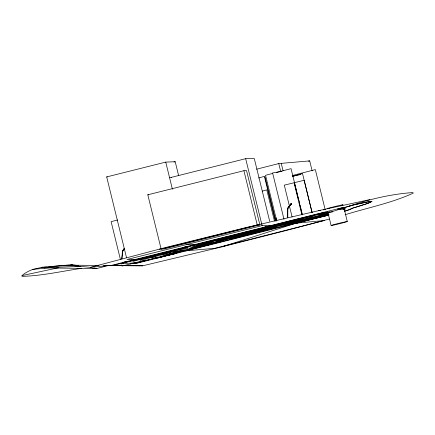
<?xml version="1.0" encoding="UTF-8"?>
<svg xmlns="http://www.w3.org/2000/svg" width="435" height="435" viewBox="0 0 435 435"><rect width="100%" height="100%" fill="white"/><g stroke="black" fill="none" stroke-linecap="round" stroke-linejoin="round"><path stroke-width="0.65" d="M287.785 216.82C288.008 217.505 287.056 217.837 287.317 216.945M287.317 216.744L287.339 212.16M287.339 212.024L287.339 211.312M287.339 211.225L287.345 210.616A6.487 4.415 74.4 0 1 288.171 207.359L288.519 206.87M287.415 216.853L287.443 211.513M287.443 211.334L287.443 210.67A6.427 4.377 74.4 0 1 288.215 207.511M287.785 216.614L287.807 211.187M287.807 211.095L287.807 210.486A6.487 4.415 74.4 0 1 288.639 207.229L291.445 203.395L290.982 203.526L288.579 207.006M287.415 217.543L287.415 217.06M318.589 213.46L318.583 214.031L323.335 212.84L323.346 212.264M318.741 213.367L318.73 214.025L323.482 212.835L323.493 212.177M323.39 209.975L323.39 209.784A2.479 0.359 75.9 0 1 323.499 209.452L325.179 209.452M124.535 248.358L123.921 248.923A6.487 6.465 -79.8 0 0 122.371 252.425L122.393 252.789M122.278 253.333L122.213 253.975M122.3 253.616L121.746 258.83M122.311 253.529L122.3 253.148M121.876 258.928L122.567 252.479A6.427 6.405 -79.8 0 1 123.997 249.092M122.414 252.556L122.431 252.436A6.487 6.465 -79.8 0 1 123.953 248.945L124.019 248.885M294.12 183.097L294.321 182.352L302.292 214.819M302.89 218.81L303.092 218.065M325.429 213.917L271.016 226.945M288.992 206.94L291.493 203.591M288.226 207.522L288.557 207.033M291.439 203.863L288.932 206.859M291.406 203.749L289.052 206.859L289.541 206.19M288.541 206.842L288.845 206.429M288.883 206.587L291.178 203.814M289.221 206.875L289.775 206.125M124.013 249.108L124.573 248.516M81.726 268.33C61.9 271.19 42.13 275.839 22.065 276.366L21.75 275.839C24.795 272.854 28.84 271.027 32.794 269.39L42.554 267.199L72.21 264.665L78.18 265.611M123.687 262.147L122.86 262.963L123.6 262.947L124.992 261.555M125.492 261.778L124.546 262.707L123.806 262.724M184.783 246.824L183.956 247.64L184.696 247.624L185.848 246.466M186.588 246.455L185.636 247.39L184.902 247.401M265.834 226.809L264.888 227.744L263.202 227.994L264.029 227.184M263.942 227.983L265.1 226.825M342.818 207.631L337.506 209.126L344.966 208.947M42.554 267.199L44.479 267.884C62.314 264.339 80.932 265.328 99.071 265.524M231.947 238.369L234.334 236.879M344.933 208.996L343.878 209.349M227.298 238.527L230.327 236.934M347.212 210.507L347.369 210.458A16.03 0.511 -13.9 0 0 348.196 210.176A29.395 0.941 -13.9 0 0 348.489 210.072L348.701 209.991A56.664 1.816 -13.9 0 0 349.18 209.8L352.519 208.164L366.471 203.819A117.135 3.882 -13.8 0 0 369.864 202.547L371.941 201.378L367.64 201.862L353.785 204.825L339.115 209.039L345.287 208.795L343.791 209.311M350.844 209.034L353.171 208.001M350.789 209.061L344.531 211.203M221.932 238.712L226.766 236.689M304.375 221.197L309.655 219.142M237.918 237.418L244.774 234.922M103.786 265.573L142.751 265.79L221.872 246.868L294.055 223.813L328.691 215.048M158.568 257.792L258.064 230.719L304.136 220.594L310.856 218.446L328.664 214.471M323.14 214.526L325.445 213.786M108.435 265.616L112.192 265.638L325.021 212.258L330.556 212.155L340.192 209.077M345.167 214.716C367.852 207.702 391.614 203.031 413.25 193.135L412.929 192.553C390.886 194.124 368.983 199.263 348.13 206.538L348.816 206.348A62.694 2.006 -13.9 0 1 353.807 204.939A57.502 1.843 -13.9 0 0 356.542 204.341L365.128 202.449A26.127 0.837 -13.9 0 1 365.824 202.302L371.958 201.448L368.113 203.248L358.402 206.451M206.685 245.329L219.191 241.36M347.108 210.54L344.449 211.209M357.869 206.609L356.205 207.109M169.052 254.252L181.085 250.631M355.623 207.283L353.802 207.816M292.467 176.431L302.515 173.554L312.074 212.465M152.391 256.628L169.008 251.876M297.507 221.584L313.211 217.081M258.608 177.997L264.393 176.365L275.35 220.98M257.52 232.328L276.796 226.88M156.502 257.547L155.969 257.672L156.469 257.558M204.776 244.41L204.265 244.535L204.727 244.426M287.829 221.812L231.697 236.319L250.924 231.741M194.119 248.2L194.662 248.075L194.195 248.2M254.024 231.904L254.567 231.773L254.1 231.904M323.83 213.623L320.72 214.325A17.851 0.593 -13.8 0 1 320.503 214.346A38.264 1.267 -13.8 0 1 319.888 214.352L319.671 214.325M262.218 191.155L266.791 189.883L274.447 221.051M213.628 240.642L214.074 240.533L213.525 240.675M287.763 221.812L287.296 221.942L290.014 221.208M261.19 229.604L275.562 225.596M276.312 226.863L276.758 226.755L276.209 226.896M343.123 209.496L343.465 209.404M311.634 219.104L311.911 219.033M68.088 265.209L90.48 267.335L166.273 247.336L244.503 227.951L319.845 210.371L369.81 199.616M136.666 263.072L245.052 233.579L209.697 241.349M258.162 230.012L257.292 230.218M278.416 225.183L270.864 227.239L310.856 218.446M329.328 219.05L286.785 230.354L221.872 246.868M132.844 261.402L153.066 255.981M327.691 213.275L319.937 215.243L326.114 213.074A184.435 6.117 -13.8 0 1 329.279 212.062L332.53 211.921M253.377 232.518L271.048 227.809M192.368 246.699L213.645 241.072M155.458 258.553L179.59 252.159M272.723 173.429L265.519 175.31L276.747 221.023M276.649 172.407L291.053 168.649L298.432 198.686M277.873 225.596L303.402 218.93M189.649 248.129L211.655 242.431M292.456 175.484L315.337 169.606L325.157 209.594M236.95 234.824L261.049 228.636M302.755 220.23L326.283 214.183M256.53 169.21L278.764 163.582L309.693 160.89L312.134 170.83M134.225 263.42L156.1 257.884M308.475 161.195L309.693 160.89M117.684 219.985L111.121 221.632L120.43 259.532M243.915 170.694L257.248 224.987L161.146 249.086L147.813 194.793L243.915 170.694L246.542 170.602L259.88 224.89L163.995 248.983L159.183 249.157M289.949 221.225L292.407 220.605M198.017 244.818L222.704 238.587M140.037 260.369L165.256 253.991M122.034 266.062L146.301 259.945M126.498 257.558L106.689 176.92L165.746 162.108L175.213 161.722L178.54 175.267M173.962 162.032L175.213 161.722M269.684 221.246L254.279 158.509L245.672 158.683L169.737 177.757M270.711 225.428L262.109 225.596L126.971 259.494L131.626 259.401M110.436 265.627L342.834 207.582M263.202 227.994L264.888 227.744M169.123 251.995L188.284 247.205M329.001 215.026L137.585 263.055L121.979 263.349L316.685 214.52L328.898 214.265M294.631 220.05L295.517 219.827M162.489 254.426L187.806 248.135M121.267 264.121L121.12 264.159M130.843 263.942L130.696 263.974M293.065 220.871L312.917 216.005M220.197 240.794L246.085 234.449M70.285 265.132L72.21 264.665M216.712 240.647L240.908 234.818M212.498 240.522L236.2 234.878M250.696 231.795L271.266 226.885M296.181 222.736L317.849 217.603M311.928 219.028L311.531 219.131M229.729 238.902L252.963 233.443M304.136 220.594L326.429 215.619M165.517 254.573L184.614 250.31M231.289 235.933L243.083 233.345M292.695 176.224L300.585 174.527M22.337 275.518L58.524 267.753M296.153 221.312L314.559 217.348M242.703 234.862L258.749 231.409M151.086 256.318L170.319 252.186M238.331 235.003L259.004 230.615M256.949 231.773L277.367 227.44M261.527 229.027L275.219 226.173M203.091 245.4L222.78 241.289M255.715 231.474L268.705 228.848M136.427 259.94L149.482 257.449M319.546 214.281L316.783 214.83A20.092 0.669 -13.8 0 0 310.628 216.184L299.394 218.87A47.942 1.588 -13.8 0 0 293.799 220.257M197.153 244.948L208.86 242.822M160.738 256.596L174.31 254.116M281.967 171.368L272.598 172.923L283.984 219.294M284.947 223.209L296.327 221.317M196.37 245.944L204.934 244.617M245.122 232.257L252.876 231.202M32.794 269.39L48.927 267.753M90.48 267.335L107.826 265.616L142.751 265.79M323.841 213.618L329.512 212.171M142.751 260.859L147.568 260.445M149.95 257.4L155.344 256.96M207.87 241.876L212.851 241.523M41.184 267.454L46.496 267.139M131.881 263.142L136.459 262.87M171.194 177.697L171.635 177.681M186.028 244.682L195.494 244.296M147.813 194.793L148.525 194.771M256.857 224.998L259.88 224.89M45.104 267.498L80.85 266.427M103.78 265.736L107.826 265.616L96.755 268.547L44.479 267.884M328.681 214.243L324.07 214.373L327.685 213.395A13.501 0.43 -13.9 0 1 328.197 213.259M106.689 176.92L107.271 176.909M131.789 259.396L135.579 259.32M320.416 210.611L318.741 210.643A2.479 0.359 75.9 0 0 318.659 210.752M105.112 265.633L108.842 265.611M106.249 265.671L115.389 265.606M177.436 249.576L179.976 249.625M324.907 213.59L325.407 213.726M92.704 268.188L96.755 268.547L94.101 268.129M174 251.115L176.295 251.441M287.415 217.663L287.878 217.538M343.96 207.984L347.282 221.518M327.778 211.97L331.1 225.504M312.118 212.758L304.147 180.291L284.294 185.158L292.108 216.973M298.753 199.991L299.715 203.912M300.036 205.217L302.281 214.363M294.283 183.749L298.426 200.627M298.747 201.927L301.933 214.917M281.238 163.364L283.076 170.846M278.764 163.582L280.602 171.058M264.958 176.92L275.757 220.877M245.672 158.683L262.109 225.596M165.746 162.108L172.401 189.203M276.731 219.49L276.742 220.801M276.638 219.876L276.644 220.202M276.133 217.685L276.16 220.801M339.414 209.083A108.119 3.583 -13.8 0 1 348.098 206.549M327.392 208.729A8.336 0.277 -13.8 0 1 331.388 207.408A8.336 0.277 -13.8 0 1 341.633 204.983A8.336 0.277 -13.8 0 1 340.774 205.559M329.328 208.365A8.336 0.277 -13.8 0 1 328.36 208.561M293.462 223.427L184.783 250.935L214.575 248.347L324.341 220.523L293.462 223.427M334.618 224.868A8.336 0.277 -13.8 0 0 347.26 221.556A8.336 0.277 -13.8 0 0 335.695 224.112A8.336 0.277 -13.8 0 0 334.618 224.868"/></g></svg>
